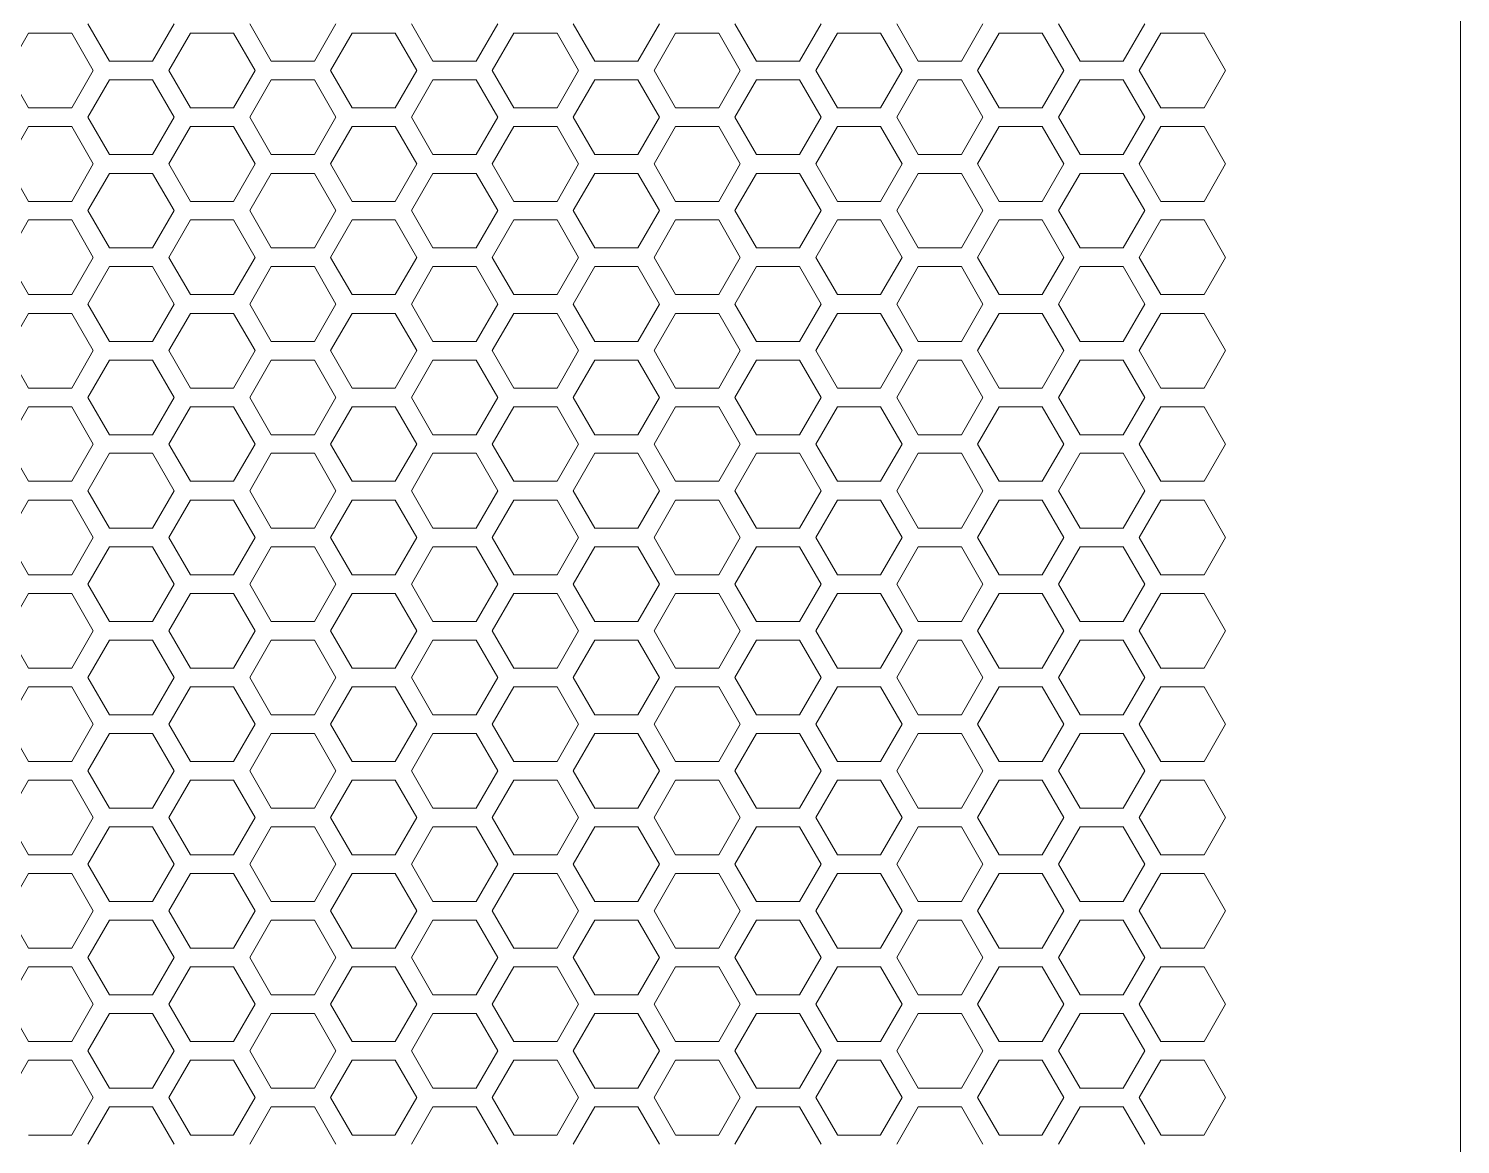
# Model space of a CAD drawing. Header units: millimetres. Extents: x 0 to 40, y -18 to 120.
# Drawn here: x 20.43 to 40, y 44.77 to 60.03 of the extents above; entities that cross this region are included whole.
import ezdxf

# ---------------------------------------------------------------- set-up
doc = ezdxf.new("R2010")
doc.units = ezdxf.units.MM

msp = doc.modelspace()

# ---------------------------------------------------------------- linework, layer by layer
at = {"lineweight": 5}
for p, q in [((40, 45.182), (40, 117.445)), ((40, 0), (40, 45.182))]:
    msp.add_line(p, q, dxfattribs=at)
at = {"color": 0, "lineweight": 5}
for p, q in [((21.24, 60.09), (21.534, 59.579)), ((22.124, 59.579), (22.419, 60.09)), ((23.451, 60.09), (23.745, 59.579)), ((24.335, 59.579), (24.63, 60.09)), ((25.662, 60.09), (25.956, 59.579)), ((26.546, 59.579), (26.841, 60.09)), ((27.873, 60.09), (28.168, 59.579)), ((28.757, 59.579), (29.052, 60.09)), ((30.084, 60.09), (30.379, 59.579)), ((30.968, 59.579), (31.263, 60.09)), ((32.295, 60.09), (32.59, 59.579)), ((33.179, 59.579), (33.474, 60.09)), ((34.506, 60.09), (34.801, 59.579)), ((35.39, 59.579), (35.685, 60.09)), ((20.429, 59.962), (20.134, 59.452)), ((21.018, 59.962), (20.429, 59.962)), ((21.313, 59.452), (21.018, 59.962)), ((22.64, 59.962), (22.345, 59.452)), ((23.229, 59.962), (22.64, 59.962)), ((23.524, 59.452), (23.229, 59.962)), ((24.851, 59.962), (24.556, 59.452)), ((25.441, 59.962), (24.851, 59.962)), ((25.735, 59.452), (25.441, 59.962)), ((27.062, 59.962), (26.767, 59.452)), ((27.652, 59.962), (27.062, 59.962)), ((27.946, 59.452), (27.652, 59.962)), ((29.273, 59.962), (28.978, 59.452)), ((29.863, 59.962), (29.273, 59.962)), ((30.157, 59.452), (29.863, 59.962)), ((31.484, 59.962), (31.189, 59.452)), ((32.074, 59.962), (31.484, 59.962)), ((32.369, 59.452), (32.074, 59.962)), ((33.695, 59.962), (33.4, 59.452)), ((34.285, 59.962), (33.695, 59.962)), ((34.58, 59.452), (34.285, 59.962)), ((35.906, 59.962), (35.611, 59.452)), ((36.496, 59.962), (35.906, 59.962)), ((36.791, 59.452), (36.496, 59.962)), ((21.534, 59.579), (22.124, 59.579)), ((23.745, 59.579), (24.335, 59.579)), ((25.956, 59.579), (26.546, 59.579)), ((28.168, 59.579), (28.757, 59.579)), ((30.379, 59.579), (30.968, 59.579)), ((32.59, 59.579), (33.179, 59.579)), ((34.801, 59.579), (35.39, 59.579)), ((20.134, 59.452), (20.429, 58.941)), ((21.018, 58.941), (21.313, 59.452)), ((21.534, 59.324), (21.24, 58.813)), ((22.124, 59.324), (21.534, 59.324)), ((22.419, 58.813), (22.124, 59.324)), ((22.345, 59.452), (22.64, 58.941)), ((23.229, 58.941), (23.524, 59.452)), ((23.745, 59.324), (23.451, 58.813)), ((24.335, 59.324), (23.745, 59.324)), ((24.63, 58.813), (24.335, 59.324)), ((24.556, 59.452), (24.851, 58.941)), ((25.441, 58.941), (25.735, 59.452)), ((25.956, 59.324), (25.662, 58.813)), ((26.546, 59.324), (25.956, 59.324)), ((26.841, 58.813), (26.546, 59.324)), ((26.767, 59.452), (27.062, 58.941)), ((27.652, 58.941), (27.946, 59.452)), ((28.168, 59.324), (27.873, 58.813)), ((28.757, 59.324), (28.168, 59.324)), ((29.052, 58.813), (28.757, 59.324)), ((28.978, 59.452), (29.273, 58.941)), ((29.863, 58.941), (30.157, 59.452)), ((30.379, 59.324), (30.084, 58.813)), ((30.968, 59.324), (30.379, 59.324)), ((31.263, 58.813), (30.968, 59.324)), ((31.189, 59.452), (31.484, 58.941)), ((32.074, 58.941), (32.369, 59.452)), ((32.59, 59.324), (32.295, 58.813)), ((33.179, 59.324), (32.59, 59.324)), ((33.474, 58.813), (33.179, 59.324)), ((33.4, 59.452), (33.695, 58.941)), ((34.285, 58.941), (34.58, 59.452)), ((34.801, 59.324), (34.506, 58.813)), ((35.39, 59.324), (34.801, 59.324)), ((35.685, 58.813), (35.39, 59.324)), ((35.611, 59.452), (35.906, 58.941)), ((36.496, 58.941), (36.791, 59.452)), ((20.429, 58.941), (21.018, 58.941)), ((22.64, 58.941), (23.229, 58.941)), ((24.851, 58.941), (25.441, 58.941)), ((27.062, 58.941), (27.652, 58.941)), ((29.273, 58.941), (29.863, 58.941)), ((31.484, 58.941), (32.074, 58.941)), ((33.695, 58.941), (34.285, 58.941)), ((35.906, 58.941), (36.496, 58.941)), ((21.24, 58.813), (21.534, 58.303)), ((22.124, 58.303), (22.419, 58.813)), ((23.451, 58.813), (23.745, 58.303)), ((24.335, 58.303), (24.63, 58.813)), ((25.662, 58.813), (25.956, 58.303)), ((26.546, 58.303), (26.841, 58.813)), ((27.873, 58.813), (28.168, 58.303)), ((28.757, 58.303), (29.052, 58.813)), ((30.084, 58.813), (30.379, 58.303)), ((30.968, 58.303), (31.263, 58.813)), ((32.295, 58.813), (32.59, 58.303)), ((33.179, 58.303), (33.474, 58.813)), ((34.506, 58.813), (34.801, 58.303)), ((35.39, 58.303), (35.685, 58.813)), ((20.429, 58.686), (20.134, 58.175)), ((21.018, 58.686), (20.429, 58.686)), ((21.313, 58.175), (21.018, 58.686)), ((22.64, 58.686), (22.345, 58.175)), ((23.229, 58.686), (22.64, 58.686)), ((23.524, 58.175), (23.229, 58.686)), ((24.851, 58.686), (24.556, 58.175)), ((25.441, 58.686), (24.851, 58.686)), ((25.735, 58.175), (25.441, 58.686)), ((27.062, 58.686), (26.767, 58.175)), ((27.652, 58.686), (27.062, 58.686)), ((27.946, 58.175), (27.652, 58.686)), ((29.273, 58.686), (28.978, 58.175)), ((29.863, 58.686), (29.273, 58.686)), ((30.157, 58.175), (29.863, 58.686)), ((31.484, 58.686), (31.189, 58.175)), ((32.074, 58.686), (31.484, 58.686)), ((32.369, 58.175), (32.074, 58.686)), ((33.695, 58.686), (33.4, 58.175)), ((34.285, 58.686), (33.695, 58.686)), ((34.58, 58.175), (34.285, 58.686)), ((35.906, 58.686), (35.611, 58.175)), ((36.496, 58.686), (35.906, 58.686)), ((36.791, 58.175), (36.496, 58.686)), ((20.134, 58.175), (20.429, 57.664)), ((21.018, 57.664), (21.313, 58.175)), ((21.534, 58.303), (22.124, 58.303)), ((22.345, 58.175), (22.64, 57.664)), ((23.229, 57.664), (23.524, 58.175)), ((23.745, 58.303), (24.335, 58.303)), ((24.556, 58.175), (24.851, 57.664)), ((25.441, 57.664), (25.735, 58.175)), ((25.956, 58.303), (26.546, 58.303)), ((26.767, 58.175), (27.062, 57.664)), ((27.652, 57.664), (27.946, 58.175)), ((28.168, 58.303), (28.757, 58.303)), ((28.978, 58.175), (29.273, 57.664)), ((29.863, 57.664), (30.157, 58.175)), ((30.379, 58.303), (30.968, 58.303)), ((31.189, 58.175), (31.484, 57.664)), ((32.074, 57.664), (32.369, 58.175)), ((32.59, 58.303), (33.179, 58.303)), ((33.4, 58.175), (33.695, 57.664)), ((34.285, 57.664), (34.58, 58.175)), ((34.801, 58.303), (35.39, 58.303)), ((35.611, 58.175), (35.906, 57.664)), ((36.496, 57.664), (36.791, 58.175)), ((21.534, 58.047), (21.24, 57.537)), ((22.124, 58.047), (21.534, 58.047)), ((22.419, 57.537), (22.124, 58.047)), ((23.745, 58.047), (23.451, 57.537)), ((24.335, 58.047), (23.745, 58.047)), ((24.63, 57.537), (24.335, 58.047)), ((25.956, 58.047), (25.662, 57.537)), ((26.546, 58.047), (25.956, 58.047)), ((26.841, 57.537), (26.546, 58.047)), ((28.168, 58.047), (27.873, 57.537)), ((28.757, 58.047), (28.168, 58.047)), ((29.052, 57.537), (28.757, 58.047)), ((30.379, 58.047), (30.084, 57.537)), ((30.968, 58.047), (30.379, 58.047)), ((31.263, 57.537), (30.968, 58.047)), ((32.59, 58.047), (32.295, 57.537)), ((33.179, 58.047), (32.59, 58.047)), ((33.474, 57.537), (33.179, 58.047)), ((34.801, 58.047), (34.506, 57.537)), ((35.39, 58.047), (34.801, 58.047)), ((35.685, 57.537), (35.39, 58.047)), ((20.429, 57.664), (21.018, 57.664)), ((22.64, 57.664), (23.229, 57.664)), ((24.851, 57.664), (25.441, 57.664)), ((27.062, 57.664), (27.652, 57.664)), ((29.273, 57.664), (29.863, 57.664)), ((31.484, 57.664), (32.074, 57.664)), ((33.695, 57.664), (34.285, 57.664)), ((35.906, 57.664), (36.496, 57.664)), ((20.429, 57.409), (20.134, 56.898)), ((21.018, 57.409), (20.429, 57.409)), ((21.313, 56.898), (21.018, 57.409)), ((21.24, 57.537), (21.534, 57.026)), ((22.124, 57.026), (22.419, 57.537)), ((22.64, 57.409), (22.345, 56.898)), ((23.229, 57.409), (22.64, 57.409)), ((23.524, 56.898), (23.229, 57.409)), ((23.451, 57.537), (23.745, 57.026)), ((24.335, 57.026), (24.63, 57.537)), ((24.851, 57.409), (24.556, 56.898)), ((25.441, 57.409), (24.851, 57.409)), ((25.735, 56.898), (25.441, 57.409)), ((25.662, 57.537), (25.956, 57.026)), ((26.546, 57.026), (26.841, 57.537)), ((27.062, 57.409), (26.767, 56.898)), ((27.652, 57.409), (27.062, 57.409)), ((27.946, 56.898), (27.652, 57.409)), ((27.873, 57.537), (28.168, 57.026)), ((28.757, 57.026), (29.052, 57.537)), ((29.273, 57.409), (28.978, 56.898)), ((29.863, 57.409), (29.273, 57.409)), ((30.157, 56.898), (29.863, 57.409)), ((30.084, 57.537), (30.379, 57.026)), ((30.968, 57.026), (31.263, 57.537)), ((31.484, 57.409), (31.189, 56.898)), ((32.074, 57.409), (31.484, 57.409)), ((32.369, 56.898), (32.074, 57.409)), ((32.295, 57.537), (32.59, 57.026)), ((33.179, 57.026), (33.474, 57.537)), ((33.695, 57.409), (33.4, 56.898)), ((34.285, 57.409), (33.695, 57.409)), ((34.58, 56.898), (34.285, 57.409)), ((34.506, 57.537), (34.801, 57.026)), ((35.39, 57.026), (35.685, 57.537)), ((35.906, 57.409), (35.611, 56.898)), ((36.496, 57.409), (35.906, 57.409)), ((36.791, 56.898), (36.496, 57.409)), ((21.534, 57.026), (22.124, 57.026)), ((23.745, 57.026), (24.335, 57.026)), ((25.956, 57.026), (26.546, 57.026)), ((28.168, 57.026), (28.757, 57.026)), ((30.379, 57.026), (30.968, 57.026)), ((32.59, 57.026), (33.179, 57.026)), ((34.801, 57.026), (35.39, 57.026)), ((20.134, 56.898), (20.429, 56.388)), ((21.018, 56.388), (21.313, 56.898)), ((21.534, 56.771), (21.24, 56.26)), ((22.124, 56.771), (21.534, 56.771)), ((22.419, 56.26), (22.124, 56.771)), ((22.345, 56.898), (22.64, 56.388)), ((23.229, 56.388), (23.524, 56.898)), ((23.745, 56.771), (23.451, 56.26)), ((24.335, 56.771), (23.745, 56.771)), ((24.63, 56.26), (24.335, 56.771)), ((24.556, 56.898), (24.851, 56.388)), ((25.441, 56.388), (25.735, 56.898)), ((25.956, 56.771), (25.662, 56.26)), ((26.546, 56.771), (25.956, 56.771)), ((26.841, 56.26), (26.546, 56.771)), ((26.767, 56.898), (27.062, 56.388)), ((27.652, 56.388), (27.946, 56.898)), ((28.168, 56.771), (27.873, 56.26)), ((28.757, 56.771), (28.168, 56.771)), ((29.052, 56.26), (28.757, 56.771)), ((28.978, 56.898), (29.273, 56.388)), ((29.863, 56.388), (30.157, 56.898)), ((30.379, 56.771), (30.084, 56.26)), ((30.968, 56.771), (30.379, 56.771)), ((31.263, 56.26), (30.968, 56.771)), ((31.189, 56.898), (31.484, 56.388)), ((32.074, 56.388), (32.369, 56.898)), ((32.59, 56.771), (32.295, 56.26)), ((33.179, 56.771), (32.59, 56.771)), ((33.474, 56.26), (33.179, 56.771)), ((33.4, 56.898), (33.695, 56.388)), ((34.285, 56.388), (34.58, 56.898)), ((34.801, 56.771), (34.506, 56.26)), ((35.39, 56.771), (34.801, 56.771)), ((35.685, 56.26), (35.39, 56.771)), ((35.611, 56.898), (35.906, 56.388)), ((36.496, 56.388), (36.791, 56.898)), ((20.429, 56.388), (21.018, 56.388)), ((22.64, 56.388), (23.229, 56.388)), ((24.851, 56.388), (25.441, 56.388)), ((27.062, 56.388), (27.652, 56.388)), ((29.273, 56.388), (29.863, 56.388)), ((31.484, 56.388), (32.074, 56.388)), ((33.695, 56.388), (34.285, 56.388)), ((35.906, 56.388), (36.496, 56.388)), ((21.24, 56.26), (21.534, 55.749)), ((22.124, 55.749), (22.419, 56.26)), ((23.451, 56.26), (23.745, 55.749)), ((24.335, 55.749), (24.63, 56.26)), ((25.662, 56.26), (25.956, 55.749)), ((26.546, 55.749), (26.841, 56.26)), ((27.873, 56.26), (28.168, 55.749)), ((28.757, 55.749), (29.052, 56.26)), ((30.084, 56.26), (30.379, 55.749)), ((30.968, 55.749), (31.263, 56.26)), ((32.295, 56.26), (32.59, 55.749)), ((33.179, 55.749), (33.474, 56.26)), ((34.506, 56.26), (34.801, 55.749)), ((35.39, 55.749), (35.685, 56.26)), ((20.429, 56.132), (20.134, 55.622)), ((21.018, 56.132), (20.429, 56.132)), ((21.313, 55.622), (21.018, 56.132)), ((22.64, 56.132), (22.345, 55.622)), ((23.229, 56.132), (22.64, 56.132)), ((23.524, 55.622), (23.229, 56.132)), ((24.851, 56.132), (24.556, 55.622)), ((25.441, 56.132), (24.851, 56.132)), ((25.735, 55.622), (25.441, 56.132)), ((27.062, 56.132), (26.767, 55.622)), ((27.652, 56.132), (27.062, 56.132)), ((27.946, 55.622), (27.652, 56.132)), ((29.273, 56.132), (28.978, 55.622)), ((29.863, 56.132), (29.273, 56.132)), ((30.157, 55.622), (29.863, 56.132)), ((31.484, 56.132), (31.189, 55.622)), ((32.074, 56.132), (31.484, 56.132)), ((32.369, 55.622), (32.074, 56.132)), ((33.695, 56.132), (33.4, 55.622)), ((34.285, 56.132), (33.695, 56.132)), ((34.58, 55.622), (34.285, 56.132)), ((35.906, 56.132), (35.611, 55.622)), ((36.496, 56.132), (35.906, 56.132)), ((36.791, 55.622), (36.496, 56.132)), ((20.134, 55.622), (20.429, 55.111)), ((21.018, 55.111), (21.313, 55.622)), ((21.534, 55.749), (22.124, 55.749)), ((22.345, 55.622), (22.64, 55.111)), ((23.229, 55.111), (23.524, 55.622)), ((23.745, 55.749), (24.335, 55.749)), ((24.556, 55.622), (24.851, 55.111)), ((25.441, 55.111), (25.735, 55.622)), ((25.956, 55.749), (26.546, 55.749)), ((26.767, 55.622), (27.062, 55.111)), ((27.652, 55.111), (27.946, 55.622)), ((28.168, 55.749), (28.757, 55.749)), ((28.978, 55.622), (29.273, 55.111)), ((29.863, 55.111), (30.157, 55.622)), ((30.379, 55.749), (30.968, 55.749)), ((31.189, 55.622), (31.484, 55.111)), ((32.074, 55.111), (32.369, 55.622)), ((32.59, 55.749), (33.179, 55.749)), ((33.4, 55.622), (33.695, 55.111)), ((34.285, 55.111), (34.58, 55.622)), ((34.801, 55.749), (35.39, 55.749)), ((35.611, 55.622), (35.906, 55.111)), ((36.496, 55.111), (36.791, 55.622)), ((21.534, 55.494), (21.24, 54.983)), ((22.124, 55.494), (21.534, 55.494)), ((22.419, 54.983), (22.124, 55.494)), ((23.745, 55.494), (23.451, 54.983)), ((24.335, 55.494), (23.745, 55.494)), ((24.63, 54.983), (24.335, 55.494)), ((25.956, 55.494), (25.662, 54.983)), ((26.546, 55.494), (25.956, 55.494)), ((26.841, 54.983), (26.546, 55.494)), ((28.168, 55.494), (27.873, 54.983)), ((28.757, 55.494), (28.168, 55.494)), ((29.052, 54.983), (28.757, 55.494)), ((30.379, 55.494), (30.084, 54.983)), ((30.968, 55.494), (30.379, 55.494)), ((31.263, 54.983), (30.968, 55.494)), ((32.59, 55.494), (32.295, 54.983)), ((33.179, 55.494), (32.59, 55.494)), ((33.474, 54.983), (33.179, 55.494)), ((34.801, 55.494), (34.506, 54.983)), ((35.39, 55.494), (34.801, 55.494)), ((35.685, 54.983), (35.39, 55.494)), ((20.429, 55.111), (21.018, 55.111)), ((22.64, 55.111), (23.229, 55.111)), ((24.851, 55.111), (25.441, 55.111)), ((27.062, 55.111), (27.652, 55.111)), ((29.273, 55.111), (29.863, 55.111)), ((31.484, 55.111), (32.074, 55.111)), ((33.695, 55.111), (34.285, 55.111)), ((35.906, 55.111), (36.496, 55.111)), ((20.429, 54.856), (20.134, 54.345)), ((21.018, 54.856), (20.429, 54.856)), ((21.313, 54.345), (21.018, 54.856)), ((21.24, 54.983), (21.534, 54.473)), ((22.124, 54.473), (22.419, 54.983)), ((22.64, 54.856), (22.345, 54.345)), ((23.229, 54.856), (22.64, 54.856)), ((23.524, 54.345), (23.229, 54.856)), ((23.451, 54.983), (23.745, 54.473)), ((24.335, 54.473), (24.63, 54.983)), ((24.851, 54.856), (24.556, 54.345)), ((25.441, 54.856), (24.851, 54.856)), ((25.735, 54.345), (25.441, 54.856)), ((25.662, 54.983), (25.956, 54.473)), ((26.546, 54.473), (26.841, 54.983)), ((27.062, 54.856), (26.767, 54.345)), ((27.652, 54.856), (27.062, 54.856)), ((27.946, 54.345), (27.652, 54.856)), ((27.873, 54.983), (28.168, 54.473)), ((28.757, 54.473), (29.052, 54.983)), ((29.273, 54.856), (28.978, 54.345)), ((29.863, 54.856), (29.273, 54.856)), ((30.157, 54.345), (29.863, 54.856)), ((30.084, 54.983), (30.379, 54.473)), ((30.968, 54.473), (31.263, 54.983)), ((31.484, 54.856), (31.189, 54.345)), ((32.074, 54.856), (31.484, 54.856)), ((32.369, 54.345), (32.074, 54.856)), ((32.295, 54.983), (32.59, 54.473)), ((33.179, 54.473), (33.474, 54.983)), ((33.695, 54.856), (33.4, 54.345)), ((34.285, 54.856), (33.695, 54.856)), ((34.58, 54.345), (34.285, 54.856)), ((34.506, 54.983), (34.801, 54.473)), ((35.39, 54.473), (35.685, 54.983)), ((35.906, 54.856), (35.611, 54.345)), ((36.496, 54.856), (35.906, 54.856)), ((36.791, 54.345), (36.496, 54.856)), ((21.534, 54.473), (22.124, 54.473)), ((23.745, 54.473), (24.335, 54.473)), ((25.956, 54.473), (26.546, 54.473)), ((28.168, 54.473), (28.757, 54.473)), ((30.379, 54.473), (30.968, 54.473)), ((32.59, 54.473), (33.179, 54.473)), ((34.801, 54.473), (35.39, 54.473)), ((20.134, 54.345), (20.429, 53.835)), ((21.018, 53.835), (21.313, 54.345)), ((21.534, 54.218), (21.24, 53.707)), ((22.124, 54.218), (21.534, 54.218)), ((22.419, 53.707), (22.124, 54.218)), ((22.345, 54.345), (22.64, 53.835)), ((23.229, 53.835), (23.524, 54.345)), ((23.745, 54.218), (23.451, 53.707)), ((24.335, 54.218), (23.745, 54.218)), ((24.63, 53.707), (24.335, 54.218)), ((24.556, 54.345), (24.851, 53.835)), ((25.441, 53.835), (25.735, 54.345)), ((25.956, 54.218), (25.662, 53.707)), ((26.546, 54.218), (25.956, 54.218)), ((26.841, 53.707), (26.546, 54.218)), ((26.767, 54.345), (27.062, 53.835)), ((27.652, 53.835), (27.946, 54.345)), ((28.168, 54.218), (27.873, 53.707)), ((28.757, 54.218), (28.168, 54.218)), ((29.052, 53.707), (28.757, 54.218)), ((28.978, 54.345), (29.273, 53.835)), ((29.863, 53.835), (30.157, 54.345)), ((30.379, 54.218), (30.084, 53.707)), ((30.968, 54.218), (30.379, 54.218)), ((31.263, 53.707), (30.968, 54.218)), ((31.189, 54.345), (31.484, 53.835)), ((32.074, 53.835), (32.369, 54.345)), ((32.59, 54.218), (32.295, 53.707)), ((33.179, 54.218), (32.59, 54.218)), ((33.474, 53.707), (33.179, 54.218)), ((33.4, 54.345), (33.695, 53.835)), ((34.285, 53.835), (34.58, 54.345)), ((34.801, 54.218), (34.506, 53.707)), ((35.39, 54.218), (34.801, 54.218)), ((35.685, 53.707), (35.39, 54.218)), ((35.611, 54.345), (35.906, 53.835)), ((36.496, 53.835), (36.791, 54.345)), ((20.429, 53.835), (21.018, 53.835)), ((22.64, 53.835), (23.229, 53.835)), ((24.851, 53.835), (25.441, 53.835)), ((27.062, 53.835), (27.652, 53.835)), ((29.273, 53.835), (29.863, 53.835)), ((31.484, 53.835), (32.074, 53.835)), ((33.695, 53.835), (34.285, 53.835)), ((35.906, 53.835), (36.496, 53.835)), ((21.24, 53.707), (21.534, 53.196)), ((22.124, 53.196), (22.419, 53.707)), ((23.451, 53.707), (23.745, 53.196)), ((24.335, 53.196), (24.63, 53.707)), ((25.662, 53.707), (25.956, 53.196)), ((26.546, 53.196), (26.841, 53.707)), ((27.873, 53.707), (28.168, 53.196)), ((28.757, 53.196), (29.052, 53.707)), ((30.084, 53.707), (30.379, 53.196)), ((30.968, 53.196), (31.263, 53.707)), ((32.295, 53.707), (32.59, 53.196)), ((33.179, 53.196), (33.474, 53.707)), ((34.506, 53.707), (34.801, 53.196)), ((35.39, 53.196), (35.685, 53.707)), ((20.429, 53.579), (20.134, 53.069)), ((21.018, 53.579), (20.429, 53.579)), ((21.313, 53.069), (21.018, 53.579)), ((22.64, 53.579), (22.345, 53.069)), ((23.229, 53.579), (22.64, 53.579)), ((23.524, 53.069), (23.229, 53.579)), ((24.851, 53.579), (24.556, 53.069)), ((25.441, 53.579), (24.851, 53.579)), ((25.735, 53.069), (25.441, 53.579)), ((27.062, 53.579), (26.767, 53.069)), ((27.652, 53.579), (27.062, 53.579)), ((27.946, 53.069), (27.652, 53.579)), ((29.273, 53.579), (28.978, 53.069)), ((29.863, 53.579), (29.273, 53.579)), ((30.157, 53.069), (29.863, 53.579)), ((31.484, 53.579), (31.189, 53.069)), ((32.074, 53.579), (31.484, 53.579)), ((32.369, 53.069), (32.074, 53.579)), ((33.695, 53.579), (33.4, 53.069)), ((34.285, 53.579), (33.695, 53.579)), ((34.58, 53.069), (34.285, 53.579)), ((35.906, 53.579), (35.611, 53.069)), ((36.496, 53.579), (35.906, 53.579)), ((36.791, 53.069), (36.496, 53.579)), ((20.134, 53.069), (20.429, 52.558)), ((21.018, 52.558), (21.313, 53.069)), ((21.534, 53.196), (22.124, 53.196)), ((22.345, 53.069), (22.64, 52.558)), ((23.229, 52.558), (23.524, 53.069)), ((23.745, 53.196), (24.335, 53.196)), ((24.556, 53.069), (24.851, 52.558)), ((25.441, 52.558), (25.735, 53.069)), ((25.956, 53.196), (26.546, 53.196)), ((26.767, 53.069), (27.062, 52.558)), ((27.652, 52.558), (27.946, 53.069)), ((28.168, 53.196), (28.757, 53.196)), ((28.978, 53.069), (29.273, 52.558)), ((29.863, 52.558), (30.157, 53.069)), ((30.379, 53.196), (30.968, 53.196)), ((31.189, 53.069), (31.484, 52.558)), ((32.074, 52.558), (32.369, 53.069)), ((32.59, 53.196), (33.179, 53.196)), ((33.4, 53.069), (33.695, 52.558)), ((34.285, 52.558), (34.58, 53.069)), ((34.801, 53.196), (35.39, 53.196)), ((35.611, 53.069), (35.906, 52.558)), ((36.496, 52.558), (36.791, 53.069)), ((21.534, 52.941), (21.24, 52.43)), ((22.124, 52.941), (21.534, 52.941)), ((22.419, 52.43), (22.124, 52.941)), ((23.745, 52.941), (23.451, 52.43)), ((24.335, 52.941), (23.745, 52.941)), ((24.63, 52.43), (24.335, 52.941)), ((25.956, 52.941), (25.662, 52.43)), ((26.546, 52.941), (25.956, 52.941)), ((26.841, 52.43), (26.546, 52.941)), ((28.168, 52.941), (27.873, 52.43)), ((28.757, 52.941), (28.168, 52.941)), ((29.052, 52.43), (28.757, 52.941)), ((30.379, 52.941), (30.084, 52.43)), ((30.968, 52.941), (30.379, 52.941)), ((31.263, 52.43), (30.968, 52.941)), ((32.59, 52.941), (32.295, 52.43)), ((33.179, 52.941), (32.59, 52.941)), ((33.474, 52.43), (33.179, 52.941)), ((34.801, 52.941), (34.506, 52.43)), ((35.39, 52.941), (34.801, 52.941)), ((35.685, 52.43), (35.39, 52.941)), ((20.429, 52.558), (21.018, 52.558)), ((22.64, 52.558), (23.229, 52.558)), ((24.851, 52.558), (25.441, 52.558)), ((27.062, 52.558), (27.652, 52.558)), ((29.273, 52.558), (29.863, 52.558)), ((31.484, 52.558), (32.074, 52.558)), ((33.695, 52.558), (34.285, 52.558)), ((35.906, 52.558), (36.496, 52.558)), ((20.429, 52.303), (20.134, 51.792)), ((21.018, 52.303), (20.429, 52.303)), ((21.313, 51.792), (21.018, 52.303)), ((21.24, 52.43), (21.534, 51.92)), ((22.124, 51.92), (22.419, 52.43)), ((22.64, 52.303), (22.345, 51.792)), ((23.229, 52.303), (22.64, 52.303)), ((23.524, 51.792), (23.229, 52.303)), ((23.451, 52.43), (23.745, 51.92)), ((24.335, 51.92), (24.63, 52.43)), ((24.851, 52.303), (24.556, 51.792)), ((25.441, 52.303), (24.851, 52.303)), ((25.735, 51.792), (25.441, 52.303)), ((25.662, 52.43), (25.956, 51.92)), ((26.546, 51.92), (26.841, 52.43)), ((27.062, 52.303), (26.767, 51.792)), ((27.652, 52.303), (27.062, 52.303)), ((27.946, 51.792), (27.652, 52.303)), ((27.873, 52.43), (28.168, 51.92)), ((28.757, 51.92), (29.052, 52.43)), ((29.273, 52.303), (28.978, 51.792)), ((29.863, 52.303), (29.273, 52.303)), ((30.157, 51.792), (29.863, 52.303)), ((30.084, 52.43), (30.379, 51.92)), ((30.968, 51.92), (31.263, 52.43)), ((31.484, 52.303), (31.189, 51.792)), ((32.074, 52.303), (31.484, 52.303)), ((32.369, 51.792), (32.074, 52.303)), ((32.295, 52.43), (32.59, 51.92)), ((33.179, 51.92), (33.474, 52.43)), ((33.695, 52.303), (33.4, 51.792)), ((34.285, 52.303), (33.695, 52.303)), ((34.58, 51.792), (34.285, 52.303)), ((34.506, 52.43), (34.801, 51.92)), ((35.39, 51.92), (35.685, 52.43)), ((35.906, 52.303), (35.611, 51.792)), ((36.496, 52.303), (35.906, 52.303)), ((36.791, 51.792), (36.496, 52.303)), ((21.534, 51.92), (22.124, 51.92)), ((23.745, 51.92), (24.335, 51.92)), ((25.956, 51.92), (26.546, 51.92)), ((28.168, 51.92), (28.757, 51.92)), ((30.379, 51.92), (30.968, 51.92)), ((32.59, 51.92), (33.179, 51.92)), ((34.801, 51.92), (35.39, 51.92)), ((20.134, 51.792), (20.429, 51.281)), ((21.018, 51.281), (21.313, 51.792)), ((22.345, 51.792), (22.64, 51.281)), ((23.229, 51.281), (23.524, 51.792)), ((24.556, 51.792), (24.851, 51.281)), ((25.441, 51.281), (25.735, 51.792)), ((26.767, 51.792), (27.062, 51.281)), ((27.652, 51.281), (27.946, 51.792)), ((28.978, 51.792), (29.273, 51.281)), ((29.863, 51.281), (30.157, 51.792)), ((31.189, 51.792), (31.484, 51.281)), ((32.074, 51.281), (32.369, 51.792)), ((33.4, 51.792), (33.695, 51.281)), ((34.285, 51.281), (34.58, 51.792)), ((35.611, 51.792), (35.906, 51.281)), ((36.496, 51.281), (36.791, 51.792)), ((21.534, 51.664), (21.24, 51.154)), ((22.124, 51.664), (21.534, 51.664)), ((22.419, 51.154), (22.124, 51.664)), ((23.745, 51.664), (23.451, 51.154)), ((24.335, 51.664), (23.745, 51.664)), ((24.63, 51.154), (24.335, 51.664)), ((25.956, 51.664), (25.662, 51.154)), ((26.546, 51.664), (25.956, 51.664)), ((26.841, 51.154), (26.546, 51.664)), ((28.168, 51.664), (27.873, 51.154)), ((28.757, 51.664), (28.168, 51.664)), ((29.052, 51.154), (28.757, 51.664)), ((30.379, 51.664), (30.084, 51.154)), ((30.968, 51.664), (30.379, 51.664)), ((31.263, 51.154), (30.968, 51.664)), ((32.59, 51.664), (32.295, 51.154)), ((33.179, 51.664), (32.59, 51.664)), ((33.474, 51.154), (33.179, 51.664)), ((34.801, 51.664), (34.506, 51.154)), ((35.39, 51.664), (34.801, 51.664)), ((35.685, 51.154), (35.39, 51.664)), ((20.429, 51.281), (21.018, 51.281)), ((22.64, 51.281), (23.229, 51.281)), ((24.851, 51.281), (25.441, 51.281)), ((27.062, 51.281), (27.652, 51.281)), ((29.273, 51.281), (29.863, 51.281)), ((31.484, 51.281), (32.074, 51.281)), ((33.695, 51.281), (34.285, 51.281)), ((35.906, 51.281), (36.496, 51.281)), ((21.24, 51.154), (21.534, 50.643)), ((22.124, 50.643), (22.419, 51.154)), ((23.451, 51.154), (23.745, 50.643)), ((24.335, 50.643), (24.63, 51.154)), ((25.662, 51.154), (25.956, 50.643)), ((26.546, 50.643), (26.841, 51.154)), ((27.873, 51.154), (28.168, 50.643)), ((28.757, 50.643), (29.052, 51.154)), ((30.084, 51.154), (30.379, 50.643)), ((30.968, 50.643), (31.263, 51.154)), ((32.295, 51.154), (32.59, 50.643)), ((33.179, 50.643), (33.474, 51.154)), ((34.506, 51.154), (34.801, 50.643)), ((35.39, 50.643), (35.685, 51.154)), ((20.429, 51.026), (20.134, 50.515)), ((21.018, 51.026), (20.429, 51.026)), ((21.313, 50.515), (21.018, 51.026)), ((22.64, 51.026), (22.345, 50.515)), ((23.229, 51.026), (22.64, 51.026)), ((23.524, 50.515), (23.229, 51.026)), ((24.851, 51.026), (24.556, 50.515)), ((25.441, 51.026), (24.851, 51.026)), ((25.735, 50.515), (25.441, 51.026)), ((27.062, 51.026), (26.767, 50.515)), ((27.652, 51.026), (27.062, 51.026)), ((27.946, 50.515), (27.652, 51.026)), ((29.273, 51.026), (28.978, 50.515)), ((29.863, 51.026), (29.273, 51.026)), ((30.157, 50.515), (29.863, 51.026)), ((31.484, 51.026), (31.189, 50.515)), ((32.074, 51.026), (31.484, 51.026)), ((32.369, 50.515), (32.074, 51.026)), ((33.695, 51.026), (33.4, 50.515)), ((34.285, 51.026), (33.695, 51.026)), ((34.58, 50.515), (34.285, 51.026)), ((35.906, 51.026), (35.611, 50.515)), ((36.496, 51.026), (35.906, 51.026)), ((36.791, 50.515), (36.496, 51.026)), ((20.134, 50.515), (20.429, 50.005)), ((21.018, 50.005), (21.313, 50.515)), ((21.534, 50.643), (22.124, 50.643)), ((22.345, 50.515), (22.64, 50.005)), ((23.229, 50.005), (23.524, 50.515)), ((23.745, 50.643), (24.335, 50.643)), ((24.556, 50.515), (24.851, 50.005)), ((25.441, 50.005), (25.735, 50.515)), ((25.956, 50.643), (26.546, 50.643)), ((26.767, 50.515), (27.062, 50.005)), ((27.652, 50.005), (27.946, 50.515)), ((28.168, 50.643), (28.757, 50.643)), ((28.978, 50.515), (29.273, 50.005)), ((29.863, 50.005), (30.157, 50.515)), ((30.379, 50.643), (30.968, 50.643)), ((31.189, 50.515), (31.484, 50.005)), ((32.074, 50.005), (32.369, 50.515)), ((32.59, 50.643), (33.179, 50.643)), ((33.4, 50.515), (33.695, 50.005)), ((34.285, 50.005), (34.58, 50.515)), ((34.801, 50.643), (35.39, 50.643)), ((35.611, 50.515), (35.906, 50.005)), ((36.496, 50.005), (36.791, 50.515)), ((21.534, 50.388), (21.24, 49.877)), ((22.124, 50.388), (21.534, 50.388)), ((22.419, 49.877), (22.124, 50.388)), ((23.745, 50.388), (23.451, 49.877)), ((24.335, 50.388), (23.745, 50.388)), ((24.63, 49.877), (24.335, 50.388)), ((25.956, 50.388), (25.662, 49.877)), ((26.546, 50.388), (25.956, 50.388)), ((26.841, 49.877), (26.546, 50.388)), ((28.168, 50.388), (27.873, 49.877)), ((28.757, 50.388), (28.168, 50.388)), ((29.052, 49.877), (28.757, 50.388)), ((30.379, 50.388), (30.084, 49.877)), ((30.968, 50.388), (30.379, 50.388)), ((31.263, 49.877), (30.968, 50.388)), ((32.59, 50.388), (32.295, 49.877)), ((33.179, 50.388), (32.59, 50.388)), ((33.474, 49.877), (33.179, 50.388)), ((34.801, 50.388), (34.506, 49.877)), ((35.39, 50.388), (34.801, 50.388)), ((35.685, 49.877), (35.39, 50.388)), ((20.429, 50.005), (21.018, 50.005)), ((22.64, 50.005), (23.229, 50.005)), ((24.851, 50.005), (25.441, 50.005)), ((27.062, 50.005), (27.652, 50.005)), ((29.273, 50.005), (29.863, 50.005)), ((31.484, 50.005), (32.074, 50.005)), ((33.695, 50.005), (34.285, 50.005)), ((35.906, 50.005), (36.496, 50.005)), ((20.429, 49.749), (20.134, 49.239)), ((21.018, 49.749), (20.429, 49.749)), ((21.313, 49.239), (21.018, 49.749)), ((21.24, 49.877), (21.534, 49.366)), ((22.124, 49.366), (22.419, 49.877)), ((22.64, 49.749), (22.345, 49.239)), ((23.229, 49.749), (22.64, 49.749)), ((23.524, 49.239), (23.229, 49.749)), ((23.451, 49.877), (23.745, 49.366)), ((24.335, 49.366), (24.63, 49.877)), ((24.851, 49.749), (24.556, 49.239)), ((25.441, 49.749), (24.851, 49.749)), ((25.735, 49.239), (25.441, 49.749)), ((25.662, 49.877), (25.956, 49.366)), ((26.546, 49.366), (26.841, 49.877)), ((27.062, 49.749), (26.767, 49.239)), ((27.652, 49.749), (27.062, 49.749)), ((27.946, 49.239), (27.652, 49.749)), ((27.873, 49.877), (28.168, 49.366)), ((28.757, 49.366), (29.052, 49.877)), ((29.273, 49.749), (28.978, 49.239)), ((29.863, 49.749), (29.273, 49.749)), ((30.157, 49.239), (29.863, 49.749)), ((30.084, 49.877), (30.379, 49.366)), ((30.968, 49.366), (31.263, 49.877)), ((31.484, 49.749), (31.189, 49.239)), ((32.074, 49.749), (31.484, 49.749)), ((32.369, 49.239), (32.074, 49.749)), ((32.295, 49.877), (32.59, 49.366)), ((33.179, 49.366), (33.474, 49.877)), ((33.695, 49.749), (33.4, 49.239)), ((34.285, 49.749), (33.695, 49.749)), ((34.58, 49.239), (34.285, 49.749)), ((34.506, 49.877), (34.801, 49.366)), ((35.39, 49.366), (35.685, 49.877)), ((35.906, 49.749), (35.611, 49.239)), ((36.496, 49.749), (35.906, 49.749)), ((36.791, 49.239), (36.496, 49.749)), ((21.534, 49.366), (22.124, 49.366)), ((23.745, 49.366), (24.335, 49.366)), ((25.956, 49.366), (26.546, 49.366)), ((28.168, 49.366), (28.757, 49.366)), ((30.379, 49.366), (30.968, 49.366)), ((32.59, 49.366), (33.179, 49.366)), ((34.801, 49.366), (35.39, 49.366)), ((20.134, 49.239), (20.429, 48.728)), ((21.018, 48.728), (21.313, 49.239)), ((22.345, 49.239), (22.64, 48.728)), ((23.229, 48.728), (23.524, 49.239)), ((24.556, 49.239), (24.851, 48.728)), ((25.441, 48.728), (25.735, 49.239)), ((26.767, 49.239), (27.062, 48.728)), ((27.652, 48.728), (27.946, 49.239)), ((28.978, 49.239), (29.273, 48.728)), ((29.863, 48.728), (30.157, 49.239)), ((31.189, 49.239), (31.484, 48.728)), ((32.074, 48.728), (32.369, 49.239)), ((33.4, 49.239), (33.695, 48.728)), ((34.285, 48.728), (34.58, 49.239)), ((35.611, 49.239), (35.906, 48.728)), ((36.496, 48.728), (36.791, 49.239)), ((21.534, 49.111), (21.24, 48.601)), ((22.124, 49.111), (21.534, 49.111)), ((22.419, 48.601), (22.124, 49.111)), ((23.745, 49.111), (23.451, 48.601)), ((24.335, 49.111), (23.745, 49.111)), ((24.63, 48.601), (24.335, 49.111)), ((25.956, 49.111), (25.662, 48.601)), ((26.546, 49.111), (25.956, 49.111)), ((26.841, 48.601), (26.546, 49.111)), ((28.168, 49.111), (27.873, 48.601)), ((28.757, 49.111), (28.168, 49.111)), ((29.052, 48.601), (28.757, 49.111)), ((30.379, 49.111), (30.084, 48.601)), ((30.968, 49.111), (30.379, 49.111)), ((31.263, 48.601), (30.968, 49.111)), ((32.59, 49.111), (32.295, 48.601)), ((33.179, 49.111), (32.59, 49.111)), ((33.474, 48.601), (33.179, 49.111)), ((34.801, 49.111), (34.506, 48.601)), ((35.39, 49.111), (34.801, 49.111)), ((35.685, 48.601), (35.39, 49.111)), ((20.429, 48.728), (21.018, 48.728)), ((21.24, 48.601), (21.534, 48.09)), ((22.124, 48.09), (22.419, 48.601)), ((22.64, 48.728), (23.229, 48.728)), ((23.451, 48.601), (23.745, 48.09)), ((24.335, 48.09), (24.63, 48.601)), ((24.851, 48.728), (25.441, 48.728)), ((25.662, 48.601), (25.956, 48.09)), ((26.546, 48.09), (26.841, 48.601)), ((27.062, 48.728), (27.652, 48.728)), ((27.873, 48.601), (28.168, 48.09)), ((28.757, 48.09), (29.052, 48.601)), ((29.273, 48.728), (29.863, 48.728)), ((30.084, 48.601), (30.379, 48.09)), ((30.968, 48.09), (31.263, 48.601)), ((31.484, 48.728), (32.074, 48.728)), ((32.295, 48.601), (32.59, 48.09)), ((33.179, 48.09), (33.474, 48.601)), ((33.695, 48.728), (34.285, 48.728)), ((34.506, 48.601), (34.801, 48.09)), ((35.39, 48.09), (35.685, 48.601)), ((35.906, 48.728), (36.496, 48.728)), ((20.429, 48.473), (20.134, 47.962)), ((21.018, 48.473), (20.429, 48.473)), ((21.313, 47.962), (21.018, 48.473)), ((22.64, 48.473), (22.345, 47.962)), ((23.229, 48.473), (22.64, 48.473)), ((23.524, 47.962), (23.229, 48.473)), ((24.851, 48.473), (24.556, 47.962)), ((25.441, 48.473), (24.851, 48.473)), ((25.735, 47.962), (25.441, 48.473)), ((27.062, 48.473), (26.767, 47.962)), ((27.652, 48.473), (27.062, 48.473)), ((27.946, 47.962), (27.652, 48.473)), ((29.273, 48.473), (28.978, 47.962)), ((29.863, 48.473), (29.273, 48.473)), ((30.157, 47.962), (29.863, 48.473)), ((31.484, 48.473), (31.189, 47.962)), ((32.074, 48.473), (31.484, 48.473)), ((32.369, 47.962), (32.074, 48.473)), ((33.695, 48.473), (33.4, 47.962)), ((34.285, 48.473), (33.695, 48.473)), ((34.58, 47.962), (34.285, 48.473)), ((35.906, 48.473), (35.611, 47.962)), ((36.496, 48.473), (35.906, 48.473)), ((36.791, 47.962), (36.496, 48.473)), ((20.134, 47.962), (20.429, 47.452)), ((21.018, 47.452), (21.313, 47.962)), ((21.534, 48.09), (22.124, 48.09)), ((22.345, 47.962), (22.64, 47.452)), ((23.229, 47.452), (23.524, 47.962)), ((23.745, 48.09), (24.335, 48.09)), ((24.556, 47.962), (24.851, 47.452)), ((25.441, 47.452), (25.735, 47.962)), ((25.956, 48.09), (26.546, 48.09)), ((26.767, 47.962), (27.062, 47.452)), ((27.652, 47.452), (27.946, 47.962)), ((28.168, 48.09), (28.757, 48.09)), ((28.978, 47.962), (29.273, 47.452)), ((29.863, 47.452), (30.157, 47.962)), ((30.379, 48.09), (30.968, 48.09)), ((31.189, 47.962), (31.484, 47.452)), ((32.074, 47.452), (32.369, 47.962)), ((32.59, 48.09), (33.179, 48.09)), ((33.4, 47.962), (33.695, 47.452)), ((34.285, 47.452), (34.58, 47.962)), ((34.801, 48.09), (35.39, 48.09)), ((35.611, 47.962), (35.906, 47.452)), ((36.496, 47.452), (36.791, 47.962)), ((21.534, 47.835), (21.24, 47.324)), ((22.124, 47.835), (21.534, 47.835)), ((22.419, 47.324), (22.124, 47.835)), ((23.745, 47.835), (23.451, 47.324)), ((24.335, 47.835), (23.745, 47.835)), ((24.63, 47.324), (24.335, 47.835)), ((25.956, 47.835), (25.662, 47.324)), ((26.546, 47.835), (25.956, 47.835)), ((26.841, 47.324), (26.546, 47.835)), ((28.168, 47.835), (27.873, 47.324)), ((28.757, 47.835), (28.168, 47.835)), ((29.052, 47.324), (28.757, 47.835)), ((30.379, 47.835), (30.084, 47.324)), ((30.968, 47.835), (30.379, 47.835)), ((31.263, 47.324), (30.968, 47.835)), ((32.59, 47.835), (32.295, 47.324)), ((33.179, 47.835), (32.59, 47.835)), ((33.474, 47.324), (33.179, 47.835)), ((34.801, 47.835), (34.506, 47.324)), ((35.39, 47.835), (34.801, 47.835)), ((35.685, 47.324), (35.39, 47.835)), ((20.429, 47.452), (21.018, 47.452)), ((22.64, 47.452), (23.229, 47.452)), ((24.851, 47.452), (25.441, 47.452)), ((27.062, 47.452), (27.652, 47.452)), ((29.273, 47.452), (29.863, 47.452)), ((31.484, 47.452), (32.074, 47.452)), ((33.695, 47.452), (34.285, 47.452)), ((35.906, 47.452), (36.496, 47.452)), ((20.429, 47.196), (20.134, 46.686)), ((21.018, 47.196), (20.429, 47.196)), ((21.313, 46.686), (21.018, 47.196)), ((21.24, 47.324), (21.534, 46.813)), ((22.124, 46.813), (22.419, 47.324)), ((22.64, 47.196), (22.345, 46.686)), ((23.229, 47.196), (22.64, 47.196)), ((23.524, 46.686), (23.229, 47.196)), ((23.451, 47.324), (23.745, 46.813)), ((24.335, 46.813), (24.63, 47.324)), ((24.851, 47.196), (24.556, 46.686)), ((25.441, 47.196), (24.851, 47.196)), ((25.735, 46.686), (25.441, 47.196)), ((25.662, 47.324), (25.956, 46.813)), ((26.546, 46.813), (26.841, 47.324)), ((27.062, 47.196), (26.767, 46.686)), ((27.652, 47.196), (27.062, 47.196)), ((27.946, 46.686), (27.652, 47.196)), ((27.873, 47.324), (28.168, 46.813)), ((28.757, 46.813), (29.052, 47.324)), ((29.273, 47.196), (28.978, 46.686)), ((29.863, 47.196), (29.273, 47.196)), ((30.157, 46.686), (29.863, 47.196)), ((30.084, 47.324), (30.379, 46.813)), ((30.968, 46.813), (31.263, 47.324)), ((31.484, 47.196), (31.189, 46.686)), ((32.074, 47.196), (31.484, 47.196)), ((32.369, 46.686), (32.074, 47.196)), ((32.295, 47.324), (32.59, 46.813)), ((33.179, 46.813), (33.474, 47.324)), ((33.695, 47.196), (33.4, 46.686)), ((34.285, 47.196), (33.695, 47.196)), ((34.58, 46.686), (34.285, 47.196)), ((34.506, 47.324), (34.801, 46.813)), ((35.39, 46.813), (35.685, 47.324)), ((35.906, 47.196), (35.611, 46.686)), ((36.496, 47.196), (35.906, 47.196)), ((36.791, 46.686), (36.496, 47.196)), ((21.534, 46.813), (22.124, 46.813)), ((23.745, 46.813), (24.335, 46.813)), ((25.956, 46.813), (26.546, 46.813)), ((28.168, 46.813), (28.757, 46.813)), ((30.379, 46.813), (30.968, 46.813)), ((32.59, 46.813), (33.179, 46.813)), ((34.801, 46.813), (35.39, 46.813)), ((20.134, 46.686), (20.429, 46.175)), ((21.018, 46.175), (21.313, 46.686)), ((22.345, 46.686), (22.64, 46.175)), ((23.229, 46.175), (23.524, 46.686)), ((24.556, 46.686), (24.851, 46.175)), ((25.441, 46.175), (25.735, 46.686)), ((26.767, 46.686), (27.062, 46.175)), ((27.652, 46.175), (27.946, 46.686)), ((28.978, 46.686), (29.273, 46.175)), ((29.863, 46.175), (30.157, 46.686)), ((31.189, 46.686), (31.484, 46.175)), ((32.074, 46.175), (32.369, 46.686)), ((33.4, 46.686), (33.695, 46.175)), ((34.285, 46.175), (34.58, 46.686)), ((35.611, 46.686), (35.906, 46.175)), ((36.496, 46.175), (36.791, 46.686)), ((21.534, 46.558), (21.24, 46.047)), ((22.124, 46.558), (21.534, 46.558)), ((22.419, 46.047), (22.124, 46.558)), ((23.745, 46.558), (23.451, 46.047)), ((24.335, 46.558), (23.745, 46.558)), ((24.63, 46.047), (24.335, 46.558)), ((25.956, 46.558), (25.662, 46.047)), ((26.546, 46.558), (25.956, 46.558)), ((26.841, 46.047), (26.546, 46.558)), ((28.168, 46.558), (27.873, 46.047)), ((28.757, 46.558), (28.168, 46.558)), ((29.052, 46.047), (28.757, 46.558)), ((30.379, 46.558), (30.084, 46.047)), ((30.968, 46.558), (30.379, 46.558)), ((31.263, 46.047), (30.968, 46.558)), ((32.59, 46.558), (32.295, 46.047)), ((33.179, 46.558), (32.59, 46.558)), ((33.474, 46.047), (33.179, 46.558)), ((34.801, 46.558), (34.506, 46.047)), ((35.39, 46.558), (34.801, 46.558)), ((35.685, 46.047), (35.39, 46.558)), ((20.429, 46.175), (21.018, 46.175)), ((21.24, 46.047), (21.534, 45.537)), ((22.124, 45.537), (22.419, 46.047)), ((22.64, 46.175), (23.229, 46.175)), ((23.451, 46.047), (23.745, 45.537)), ((24.335, 45.537), (24.63, 46.047)), ((24.851, 46.175), (25.441, 46.175)), ((25.662, 46.047), (25.956, 45.537)), ((26.546, 45.537), (26.841, 46.047)), ((27.062, 46.175), (27.652, 46.175)), ((27.873, 46.047), (28.168, 45.537)), ((28.757, 45.537), (29.052, 46.047)), ((29.273, 46.175), (29.863, 46.175)), ((30.084, 46.047), (30.379, 45.537)), ((30.968, 45.537), (31.263, 46.047)), ((31.484, 46.175), (32.074, 46.175)), ((32.295, 46.047), (32.59, 45.537)), ((33.179, 45.537), (33.474, 46.047)), ((33.695, 46.175), (34.285, 46.175)), ((34.506, 46.047), (34.801, 45.537)), ((35.39, 45.537), (35.685, 46.047)), ((35.906, 46.175), (36.496, 46.175)), ((20.429, 45.92), (20.134, 45.409)), ((21.018, 45.92), (20.429, 45.92)), ((21.313, 45.409), (21.018, 45.92)), ((22.64, 45.92), (22.345, 45.409)), ((23.229, 45.92), (22.64, 45.92)), ((23.524, 45.409), (23.229, 45.92)), ((24.851, 45.92), (24.556, 45.409)), ((25.441, 45.92), (24.851, 45.92)), ((25.735, 45.409), (25.441, 45.92)), ((27.062, 45.92), (26.767, 45.409)), ((27.652, 45.92), (27.062, 45.92)), ((27.946, 45.409), (27.652, 45.92)), ((29.273, 45.92), (28.978, 45.409)), ((29.863, 45.92), (29.273, 45.92)), ((30.157, 45.409), (29.863, 45.92)), ((31.484, 45.92), (31.189, 45.409)), ((32.074, 45.92), (31.484, 45.92)), ((32.369, 45.409), (32.074, 45.92)), ((33.695, 45.92), (33.4, 45.409)), ((34.285, 45.92), (33.695, 45.92)), ((34.58, 45.409), (34.285, 45.92)), ((35.906, 45.92), (35.611, 45.409)), ((36.496, 45.92), (35.906, 45.92)), ((36.791, 45.409), (36.496, 45.92)), ((21.018, 44.898), (21.313, 45.409)), ((21.534, 45.537), (22.124, 45.537)), ((22.345, 45.409), (22.64, 44.898)), ((23.229, 44.898), (23.524, 45.409)), ((23.745, 45.537), (24.335, 45.537)), ((24.556, 45.409), (24.851, 44.898)), ((25.441, 44.898), (25.735, 45.409)), ((25.956, 45.537), (26.546, 45.537)), ((26.767, 45.409), (27.062, 44.898)), ((27.652, 44.898), (27.946, 45.409)), ((28.168, 45.537), (28.757, 45.537)), ((28.978, 45.409), (29.273, 44.898)), ((29.863, 44.898), (30.157, 45.409)), ((30.379, 45.537), (30.968, 45.537)), ((31.189, 45.409), (31.484, 44.898)), ((32.074, 44.898), (32.369, 45.409)), ((32.59, 45.537), (33.179, 45.537)), ((33.4, 45.409), (33.695, 44.898)), ((34.285, 44.898), (34.58, 45.409)), ((34.801, 45.537), (35.39, 45.537)), ((35.611, 45.409), (35.906, 44.898)), ((36.496, 44.898), (36.791, 45.409)), ((21.534, 45.281), (21.24, 44.771)), ((22.124, 45.281), (21.534, 45.281)), ((22.419, 44.771), (22.124, 45.281)), ((23.745, 45.281), (23.451, 44.771)), ((24.335, 45.281), (23.745, 45.281)), ((24.63, 44.771), (24.335, 45.281)), ((25.956, 45.281), (25.662, 44.771)), ((26.546, 45.281), (25.956, 45.281)), ((26.841, 44.771), (26.546, 45.281)), ((28.168, 45.281), (27.873, 44.771)), ((28.757, 45.281), (28.168, 45.281)), ((29.052, 44.771), (28.757, 45.281)), ((30.379, 45.281), (30.084, 44.771)), ((30.968, 45.281), (30.379, 45.281)), ((31.263, 44.771), (30.968, 45.281)), ((32.59, 45.281), (32.295, 44.771)), ((33.179, 45.281), (32.59, 45.281)), ((33.474, 44.771), (33.179, 45.281)), ((34.801, 45.281), (34.506, 44.771)), ((35.39, 45.281), (34.801, 45.281)), ((35.685, 44.771), (35.39, 45.281)), ((20.429, 44.892), (21.018, 44.892)), ((22.64, 44.892), (23.229, 44.892)), ((24.851, 44.892), (25.441, 44.892)), ((27.062, 44.892), (27.652, 44.892)), ((29.273, 44.892), (29.863, 44.892)), ((31.484, 44.892), (32.074, 44.892)), ((33.695, 44.892), (34.285, 44.892)), ((35.906, 44.892), (36.496, 44.892))]:
    msp.add_line(p, q, dxfattribs=at)

doc.saveas('drawing.dxf')
